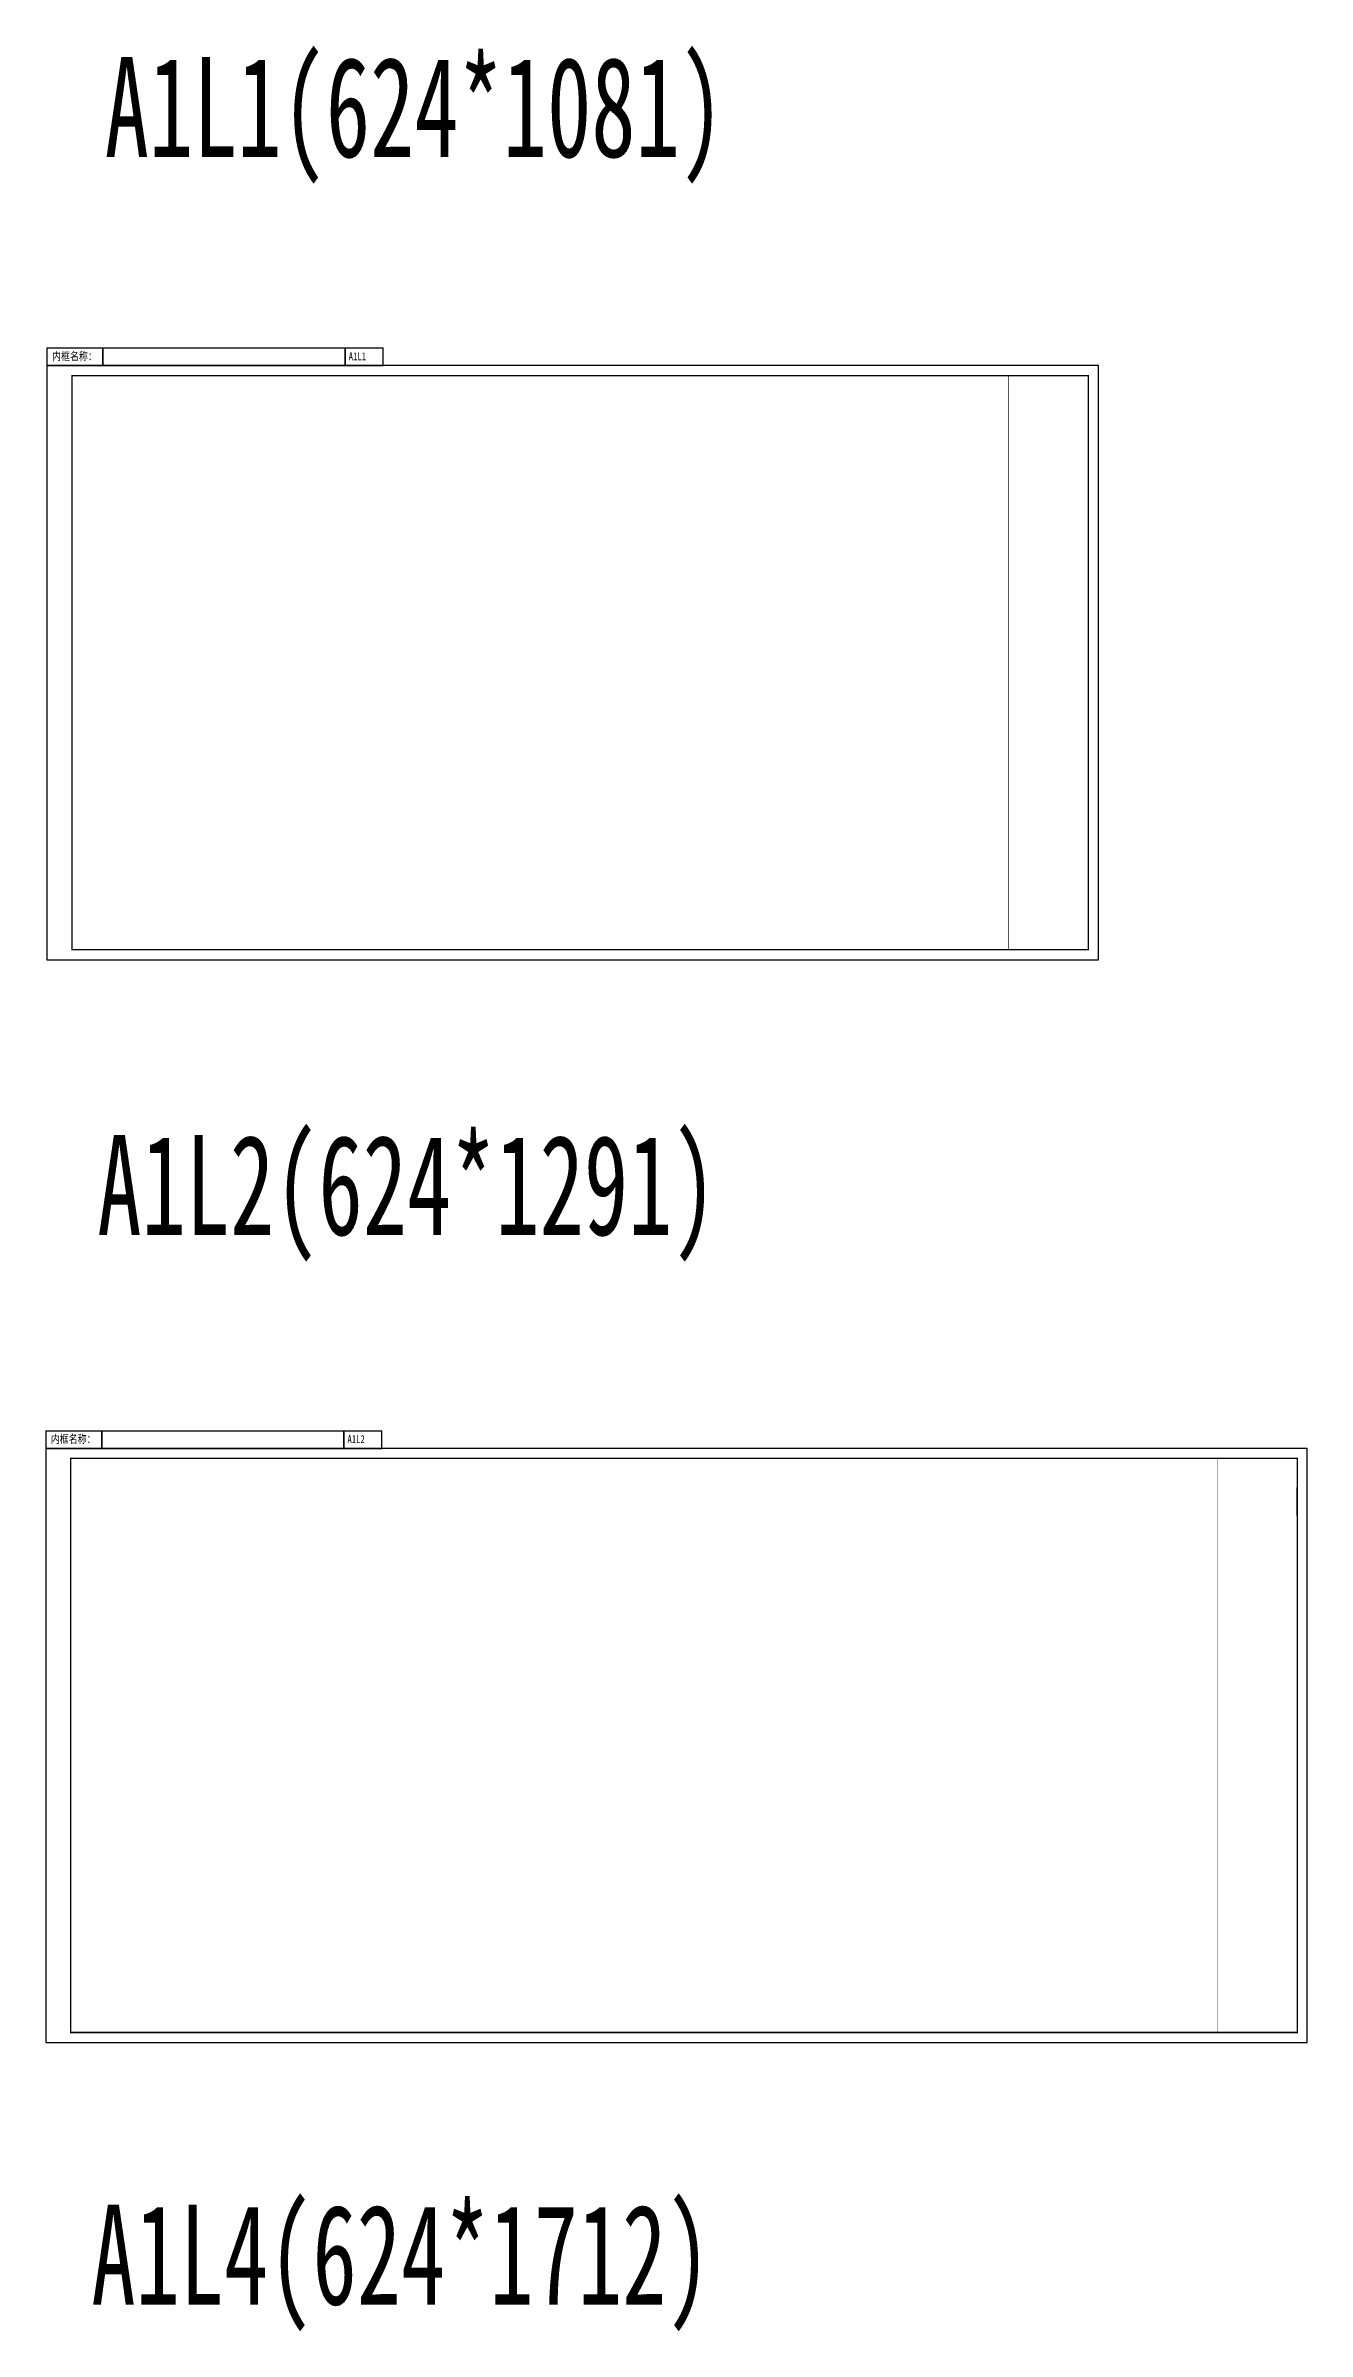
# Model space of a CAD drawing. Extents: x -337 to 273738, y -225 to 2088994.
# Drawn here: x 2309 to 128409, y 1312097 to 1540590 of the extents above; entities that cross this region are included whole.
import ezdxf

# ---------------------------------------------------------------- set-up
doc = ezdxf.new("R2010")
doc.units = 0
doc.header["$LTSCALE"] = 1000
doc.layers.get('0').update_dxf_attribs({"linetype": 'CONTINUOUS'})
doc.layers.add('内框', color=8, linetype='CONTINUOUS', plot=False)
doc.styles.add('TH-STYLE1', font='Stfangso_1.ttf', dxfattribs={"width": 0.65})
doc.styles.add('黑体', font='simhei.ttf')

# ---------------------------------------------------------------- blocks, each defined once
blk = doc.blocks.new('THAPE_A1L1_inner')
blk.add_line((104100, 52700), (104100, 55500))
at = {"layer": '内框'}
for p, q in [((0, 61160), (0, 59400)), ((0, 61160), (33600, 61160)), ((5600, 59400), (5600, 61160)), ((5600, 61160), (5600, 59400)), ((29813, 59400), (29810, 61160)), ((29810, 61160), (29813, 59400)), ((33600, 59400), (33600, 61160)), ((0, 59400), (5600, 59400)), ((3200, 59400), (0, 59400)), ((9600, 59400), (3200, 59400)), ((5600, 59400), (29813, 59400)), ((22400, 59400), (9600, 59400)), ((33600, 59400), (22400, 59400)), ((29813, 59400), (33600, 59400))]:
    blk.add_line(p, q, dxfattribs=at)
blk.add_lwpolyline([(0, 0), (105100, 0), (105100, 59400), (0, 59400)], close=True, dxfattribs=at)
at = {"layer": '内框', "const_width": 140}
blk.add_lwpolyline([(2500, 58400), (2500, 1000), (104100, 1000), (104100, 58400)], close=True, dxfattribs=at)
at = {"layer": '内框', "const_width": 50}
blk.add_lwpolyline([(96100, 58400), (96100, 1000)], dxfattribs=at)
at = {"layer": '内框', "style": '黑体', "width": 0.8}
for s, p in [('内框名称：', (506, 59931)), ('A1L1', (30159, 59930))]:
    blk.add_text(s, height=800, dxfattribs=at).set_placement(p)
blk.add_attdef('内框名称', (5889, 59929), '', height=800, dxfattribs=at)
blk = doc.blocks.new('THAPE_A1L2_inner')
blk.add_line((125100, 52700), (125100, 55500))
at = {"layer": '内框'}
for p, q in [((0, 61160), (0, 59400)), ((0, 61160), (33600, 61160)), ((5600, 59400), (5600, 61160)), ((5600, 61160), (5600, 59400)), ((29813, 59400), (29810, 61160)), ((29810, 61160), (29813, 59400)), ((33600, 59400), (33600, 61160)), ((0, 59400), (5600, 59400)), ((3200, 59400), (0, 59400)), ((9600, 59400), (3200, 59400)), ((5600, 59400), (29813, 59400)), ((22400, 59400), (9600, 59400)), ((33600, 59400), (22400, 59400)), ((29813, 59400), (33600, 59400))]:
    blk.add_line(p, q, dxfattribs=at)
blk.add_lwpolyline([(0, 0), (126100, 0), (126100, 59400), (0, 59400)], close=True, dxfattribs=at)
at = {"layer": '内框', "const_width": 140}
blk.add_lwpolyline([(2500, 58400), (2500, 1000), (125100, 1000), (125100, 58400)], close=True, dxfattribs=at)
at = {"layer": '内框', "const_width": 50}
blk.add_lwpolyline([(117100, 58400), (117100, 1000)], dxfattribs=at)
at = {"layer": '内框', "style": '黑体', "width": 0.8}
for s, p in [('内框名称：', (506, 59931)), ('A1L2', (30159, 59930))]:
    blk.add_text(s, height=800, dxfattribs=at).set_placement(p)
blk.add_attdef('内框名称', (5889, 59929), '', height=800, dxfattribs=at)

msp = doc.modelspace()

# ---------------------------------------------------------------- block references
at = {"layer": '内框'}
for name, p in [('THAPE_A1L1_inner', (2434, 1449211)), ('THAPE_A1L2_inner', (2309, 1340965))]:
    msp.add_blockref(name, p, dxfattribs=at)

# ---------------------------------------------------------------- texts
at = {"layer": '内框', "style": 'TH-STYLE1', "width": 0.65}
for s, p in [('A1L1(624*1081)', (8205, 1529461)), ('A1L2(624*1291)', (7465, 1421694)), ('A1L4(624*1712)', (6866, 1314763))]:
    msp.add_text(s, height=10000, dxfattribs=at).set_placement(p)

doc.saveas('drawing.dxf')
